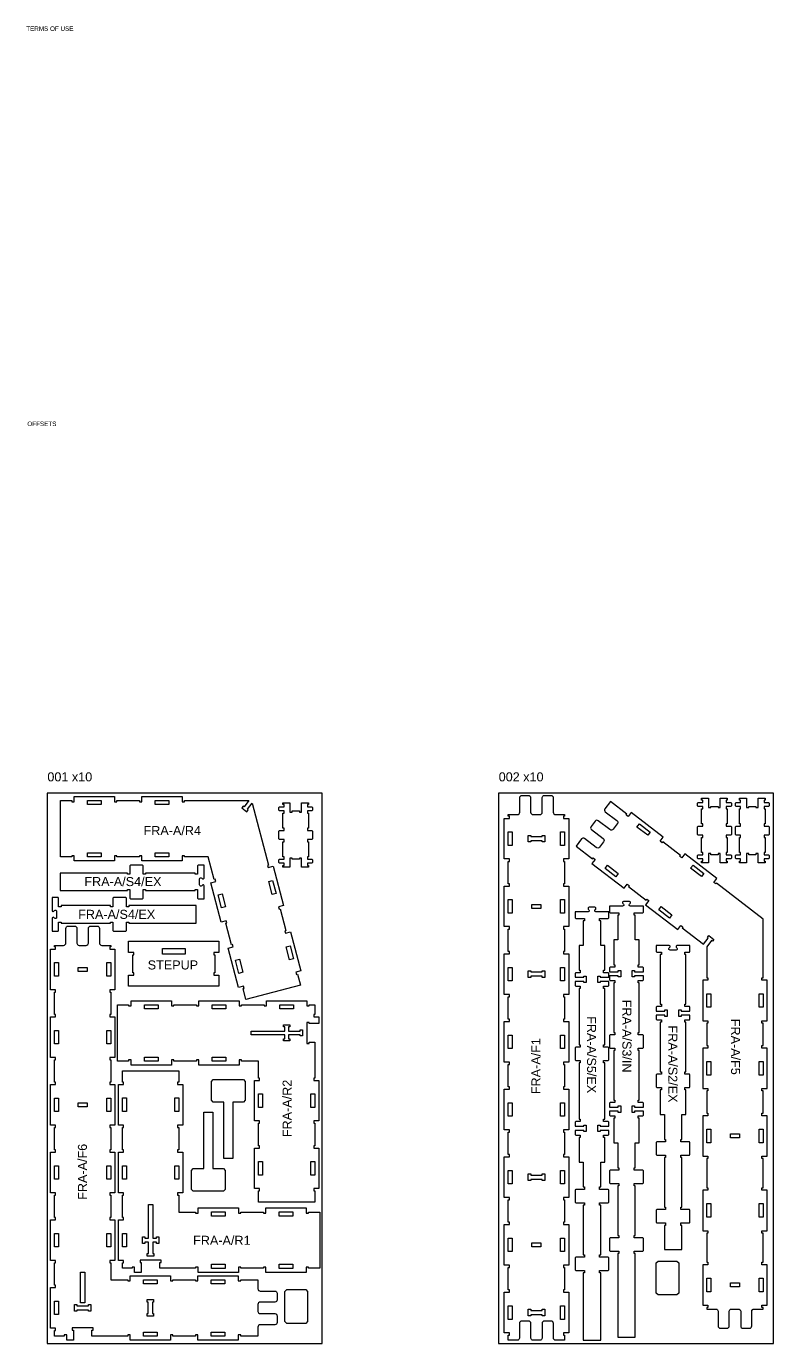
# Model space of a CAD drawing. Extents: x -4741 to 10570, y -11118 to 12613.
# Drawn here: x -4741 to -1430, y 6775 to 12613 of the extents above; entities that cross this region are included whole.
import ezdxf

# ---------------------------------------------------------------- set-up
doc = ezdxf.new("R2010")
doc.units = 0
doc.header["$MEASUREMENT"] = 0
for name, color, linetype in [('0_SHEET_BIRCHPLY_2440X1220', 1, 'CONTINUOUS'), ('1_ANYTOOL_1MMDEEP_INSIDE', 2, 'CONTINUOUS'), ('3_ANYTOOL_CUTTHROUGH_INSID', 4, 'CONTINUOUS'), ('6_ANYTOOL_CUTTHROUGH_OUTSI', 5, 'CONTINUOUS')]:
    doc.layers.add(name, color=color, linetype=linetype)

msp = doc.modelspace()

# ---------------------------------------------------------------- linework, layer by layer
at = {"layer": '0_SHEET_BIRCHPLY_2440X1220'}
for points in [[(-4649.6, 9214.6), (-4649.6, 6774.6), (-3429.6, 6774.6), (-3429.6, 9214.6), (-4649.6, 9214.6)], [(-2649.6, 9214.6), (-2649.6, 6774.6), (-1429.6, 6774.6), (-1429.6, 9214.6), (-2649.6, 9214.6)]]:
    msp.add_lwpolyline(points, dxfattribs=at)
at = {"layer": '3_ANYTOOL_CUTTHROUGH_INSID'}
for points in [[(-4409.8, 9163.6), (-4469.8, 9163.6), (-4469.8, 9181.6), (-4409.8, 9181.6), (-4409.8, 9163.6)], [(-4109.8, 9163.6), (-4169.8, 9163.6), (-4169.8, 9181.6), (-4109.8, 9181.6), (-4109.8, 9163.6)], [(-1976.8, 9041.7), (-1987.7, 9027.4), (-2035.3, 9064), (-2024.3, 9078.3), (-1976.8, 9041.7)], [(-2587.7, 8982.3), (-2605.7, 8982.3), (-2605.7, 9042.3), (-2587.7, 9042.3), (-2587.7, 8982.3)], [(-2444.2, 8997.8), (-2455.2, 8997.8), (-2455.2, 9002.8), (-2506.2, 9002.8), (-2506.2, 8997.8), (-2517.2, 8997.8), (-2517.2, 9026.8), (-2506.2, 9026.8), (-2506.2, 9021.8), (-2455.2, 9021.8), (-2455.2, 9026.8), (-2444.2, 9026.8), (-2444.2, 8997.8)], [(-2355.7, 8982.3), (-2373.7, 8982.3), (-2373.7, 9042.3), (-2355.7, 9042.3), (-2355.7, 8982.3)], [(-4409.8, 8931.6), (-4469.8, 8931.6), (-4469.8, 8949.6), (-4409.8, 8949.6), (-4409.8, 8931.6)], [(-4109.8, 8931.6), (-4169.8, 8931.6), (-4169.8, 8949.6), (-4109.8, 8949.6), (-4109.8, 8931.6)], [(-2118.2, 8857.8), (-2129.2, 8843.5), (-2176.7, 8880.1), (-2165.8, 8894.4), (-2118.2, 8857.8)], [(-1739, 8858.8), (-1749.9, 8844.5), (-1797.5, 8881.1), (-1786.5, 8895.4), (-1739, 8858.8)], [(-3634.3, 8769.7), (-3651.7, 8765.1), (-3667.1, 8823.1), (-3649.7, 8827.7), (-3634.3, 8769.7)], [(-3858.6, 8710.2), (-3876, 8705.6), (-3891.4, 8763.5), (-3874, 8768.2), (-3858.6, 8710.2)], [(-2587.7, 8742.3), (-2587.7, 8682.3), (-2605.7, 8682.3), (-2605.7, 8742.3), (-2587.7, 8742.3)], [(-2460.7, 8721.3), (-2460.7, 8703.3), (-2500.7, 8703.3), (-2500.7, 8721.3), (-2460.7, 8721.3)], [(-2355.7, 8742.3), (-2355.7, 8682.3), (-2373.7, 8682.3), (-2373.7, 8742.3), (-2355.7, 8742.3)], [(-1880.4, 8674.9), (-1891.4, 8660.6), (-1939, 8697.2), (-1928, 8711.5), (-1880.4, 8674.9)], [(-4038, 8525.2), (-4038, 8500.2), (-4138, 8500.2), (-4138, 8525.2), (-4038, 8525.2)], [(-3572.8, 8537.7), (-3557.4, 8479.7), (-3574.8, 8475.1), (-3590.2, 8533.1), (-3572.8, 8537.7)], [(-3797, 8478.2), (-3781.6, 8420.2), (-3799, 8415.6), (-3814.4, 8473.6), (-3797, 8478.2)], [(-4598.6, 8463.1), (-4598.6, 8403.1), (-4616.6, 8403.1), (-4616.6, 8463.1), (-4598.6, 8463.1)], [(-4471.6, 8442.1), (-4471.6, 8424.1), (-4511.6, 8424.1), (-4511.6, 8442.1), (-4471.6, 8442.1)], [(-4366.6, 8463.1), (-4366.6, 8403.1), (-4384.6, 8403.1), (-4384.6, 8463.1), (-4366.6, 8463.1)], [(-2587.7, 8442.3), (-2587.7, 8382.3), (-2605.7, 8382.3), (-2605.7, 8442.3), (-2587.7, 8442.3)], [(-2444.2, 8426.8), (-2444.2, 8397.8), (-2455.2, 8397.8), (-2455.2, 8402.8), (-2506.2, 8402.8), (-2506.2, 8397.8), (-2517.2, 8397.8), (-2517.2, 8426.8), (-2506.2, 8426.8), (-2506.2, 8421.8), (-2455.2, 8421.8), (-2455.2, 8426.8), (-2444.2, 8426.8)], [(-2355.7, 8442.3), (-2355.7, 8382.3), (-2373.7, 8382.3), (-2373.7, 8442.3), (-2355.7, 8442.3)], [(-1708.2, 8325.1), (-1708.2, 8265.1), (-1726.2, 8265.1), (-1726.2, 8325.1), (-1708.2, 8325.1)], [(-1494.2, 8325.1), (-1476.2, 8325.1), (-1476.2, 8265.1), (-1494.2, 8265.1), (-1494.2, 8325.1)], [(-4157.6, 8276.6), (-4157.6, 8258.6), (-4217.6, 8258.6), (-4217.6, 8276.6), (-4157.6, 8276.6)], [(-3857.6, 8276.6), (-3857.6, 8258.6), (-3917.6, 8258.6), (-3917.6, 8276.6), (-3857.6, 8276.6)], [(-3557.6, 8276.6), (-3557.6, 8258.6), (-3617.6, 8258.6), (-3617.6, 8276.6), (-3557.6, 8276.6)], [(-3574.1, 8187.1), (-3574.1, 8178.1), (-3579.1, 8178.1), (-3579.1, 8160.1), (-3527.1, 8160.1), (-3527.1, 8165.1), (-3518.1, 8165.1), (-3518.1, 8138.1), (-3527.1, 8138.1), (-3527.1, 8143.1), (-3579.1, 8143.1), (-3579.1, 8125.1), (-3574.1, 8125.1), (-3574.1, 8116.1), (-3601.1, 8116.1), (-3601.1, 8125.1), (-3596.1, 8125.1), (-3596.1, 8143.1), (-3745.1, 8143.1), (-3745.1, 8160.1), (-3596.1, 8160.1), (-3596.1, 8178.1), (-3601.1, 8178.1), (-3601.1, 8187.1), (-3574.1, 8187.1)], [(-4598.6, 8163.1), (-4598.6, 8103.1), (-4616.6, 8103.1), (-4616.6, 8163.1), (-4598.6, 8163.1)], [(-4366.6, 8163.1), (-4366.6, 8103.1), (-4384.6, 8103.1), (-4384.6, 8163.1), (-4366.6, 8163.1)], [(-2587.7, 8142.3), (-2587.7, 8082.3), (-2605.7, 8082.3), (-2605.7, 8142.3), (-2587.7, 8142.3)], [(-2355.7, 8142.3), (-2355.7, 8082.3), (-2373.7, 8082.3), (-2373.7, 8142.3), (-2355.7, 8142.3)], [(-4157.6, 8044.6), (-4157.6, 8026.6), (-4217.6, 8026.6), (-4217.6, 8044.6), (-4157.6, 8044.6)], [(-3857.6, 8044.6), (-3857.6, 8026.6), (-3917.6, 8026.6), (-3917.6, 8044.6), (-3857.6, 8044.6)], [(-1708.2, 8025.1), (-1708.2, 7965.1), (-1726.2, 7965.1), (-1726.2, 8025.1), (-1708.2, 8025.1)], [(-1494.2, 8025.1), (-1476.2, 8025.1), (-1476.2, 7965.1), (-1494.2, 7965.1), (-1494.2, 8025.1)], [(-3694.6, 7881.6), (-3694.6, 7821.6), (-3712.6, 7821.6), (-3712.6, 7881.6), (-3694.6, 7881.6)], [(-3462.6, 7881.6), (-3462.6, 7821.6), (-3480.6, 7821.6), (-3480.6, 7881.6), (-3462.6, 7881.6)], [(-4598.6, 7863.1), (-4598.6, 7803.1), (-4616.6, 7803.1), (-4616.6, 7863.1), (-4598.6, 7863.1)], [(-4471.6, 7842.1), (-4471.6, 7824.1), (-4511.6, 7824.1), (-4511.6, 7842.1), (-4471.6, 7842.1)], [(-4366.6, 7863.1), (-4366.6, 7803.1), (-4384.6, 7803.1), (-4384.6, 7863.1), (-4366.6, 7863.1)], [(-4297.6, 7863.3), (-4297.6, 7803.3), (-4315.6, 7803.3), (-4315.6, 7863.3), (-4297.6, 7863.3)], [(-4065.6, 7863.3), (-4065.6, 7803.3), (-4083.6, 7803.3), (-4083.6, 7863.3), (-4065.6, 7863.3)], [(-2587.7, 7842.3), (-2587.7, 7782.3), (-2605.7, 7782.3), (-2605.7, 7842.3), (-2587.7, 7842.3)], [(-2355.7, 7842.3), (-2355.7, 7782.3), (-2373.7, 7782.3), (-2373.7, 7842.3), (-2355.7, 7842.3)], [(-1708.2, 7725.1), (-1708.2, 7665.1), (-1726.2, 7665.1), (-1726.2, 7725.1), (-1708.2, 7725.1)], [(-1494.2, 7725.1), (-1476.2, 7725.1), (-1476.2, 7665.1), (-1494.2, 7665.1), (-1494.2, 7725.1)], [(-1581.2, 7704.1), (-1581.2, 7686.1), (-1621.2, 7686.1), (-1621.2, 7704.1), (-1581.2, 7704.1)], [(-4598.6, 7563.1), (-4598.6, 7503.1), (-4616.6, 7503.1), (-4616.6, 7563.1), (-4598.6, 7563.1)], [(-4366.6, 7563.1), (-4366.6, 7503.1), (-4384.6, 7503.1), (-4384.6, 7563.1), (-4366.6, 7563.1)], [(-4297.6, 7563.3), (-4297.6, 7503.3), (-4315.6, 7503.3), (-4315.6, 7563.3), (-4297.6, 7563.3)], [(-4065.6, 7563.3), (-4065.6, 7503.3), (-4083.6, 7503.3), (-4083.6, 7563.3), (-4065.6, 7563.3)], [(-3694.6, 7581.6), (-3694.6, 7521.6), (-3712.6, 7521.6), (-3712.6, 7581.6), (-3694.6, 7581.6)], [(-3462.6, 7581.6), (-3462.6, 7521.6), (-3480.6, 7521.6), (-3480.6, 7581.6), (-3462.6, 7581.6)], [(-2587.7, 7542.3), (-2587.7, 7482.3), (-2605.7, 7482.3), (-2605.7, 7542.3), (-2587.7, 7542.3)], [(-2355.7, 7542.3), (-2355.7, 7482.3), (-2373.7, 7482.3), (-2373.7, 7542.3), (-2355.7, 7542.3)], [(-2444.2, 7526.8), (-2444.2, 7497.8), (-2455.2, 7497.8), (-2455.2, 7502.8), (-2506.2, 7502.8), (-2506.2, 7497.8), (-2517.2, 7497.8), (-2517.2, 7526.8), (-2506.2, 7526.8), (-2506.2, 7521.8), (-2455.2, 7521.8), (-2455.2, 7526.8), (-2444.2, 7526.8)], [(-4181.1, 7391.8), (-4181.1, 7242.8), (-4165.1, 7242.8), (-4165.1, 7247.8), (-4154.1, 7247.8), (-4154.1, 7218.8), (-4165.1, 7218.8), (-4165.1, 7223.8), (-4181.1, 7223.8), (-4181.1, 7173.8), (-4176.1, 7173.8), (-4176.1, 7162.8), (-4205.1, 7162.8), (-4205.1, 7173.8), (-4200.1, 7173.8), (-4200.1, 7223.8), (-4216.1, 7223.8), (-4216.1, 7218.8), (-4227.1, 7218.8), (-4227.1, 7247.8), (-4216.1, 7247.8), (-4216.1, 7242.8), (-4200.1, 7242.8), (-4200.1, 7391.8), (-4181.1, 7391.8)], [(-3860.6, 7358.3), (-3860.6, 7340.3), (-3920.6, 7340.3), (-3920.6, 7358.3), (-3860.6, 7358.3)], [(-3560.6, 7358.3), (-3560.6, 7340.3), (-3620.6, 7340.3), (-3620.6, 7358.3), (-3560.6, 7358.3)], [(-1708.2, 7395), (-1708.2, 7335), (-1726.2, 7335), (-1726.2, 7395), (-1708.2, 7395)], [(-1494.2, 7395), (-1476.2, 7395), (-1476.2, 7335), (-1494.2, 7335), (-1494.2, 7395)], [(-4598.6, 7263.1), (-4598.6, 7203.1), (-4616.6, 7203.1), (-4616.6, 7263.1), (-4598.6, 7263.1)], [(-4366.6, 7263.1), (-4366.6, 7203.1), (-4384.6, 7203.1), (-4384.6, 7263.1), (-4366.6, 7263.1)], [(-4297.6, 7263.3), (-4297.6, 7203.3), (-4315.6, 7203.3), (-4315.6, 7263.3), (-4297.6, 7263.3)], [(-2587.7, 7242.3), (-2587.7, 7182.3), (-2605.7, 7182.3), (-2605.7, 7242.3), (-2587.7, 7242.3)], [(-2355.7, 7242.3), (-2355.7, 7182.3), (-2373.7, 7182.3), (-2373.7, 7242.3), (-2355.7, 7242.3)], [(-2460.7, 7221.3), (-2460.7, 7203.3), (-2500.7, 7203.3), (-2500.7, 7221.3), (-2460.7, 7221.3)], [(-3860.6, 7126.3), (-3860.6, 7108.3), (-3920.6, 7108.3), (-3920.6, 7126.3), (-3860.6, 7126.3)], [(-3560.6, 7126.3), (-3560.6, 7108.3), (-3620.6, 7108.3), (-3620.6, 7126.3), (-3560.6, 7126.3)], [(-4482.1, 7091.6), (-4482.1, 6955.6), (-4501.1, 6955.6), (-4501.1, 7091.6), (-4482.1, 7091.6)], [(-1708.2, 7064.9), (-1708.2, 7004.9), (-1726.2, 7004.9), (-1726.2, 7064.9), (-1708.2, 7064.9)], [(-1494.2, 7064.9), (-1476.2, 7064.9), (-1476.2, 7004.9), (-1494.2, 7004.9), (-1494.2, 7064.9)], [(-4161.6, 7058.1), (-4161.6, 7040.1), (-4221.6, 7040.1), (-4221.6, 7058.1), (-4161.6, 7058.1)], [(-3861.6, 7058.1), (-3861.6, 7040.1), (-3921.6, 7040.1), (-3921.6, 7058.1), (-3861.6, 7058.1)], [(-1581.2, 7043.9), (-1581.2, 7025.9), (-1621.2, 7025.9), (-1621.2, 7043.9), (-1581.2, 7043.9)], [(-4598.6, 6963.1), (-4598.6, 6903.1), (-4616.6, 6903.1), (-4616.6, 6963.1), (-4598.6, 6963.1)], [(-4455.1, 6947.6), (-4455.1, 6918.6), (-4466.1, 6918.6), (-4466.1, 6923.6), (-4517.1, 6923.6), (-4517.1, 6918.6), (-4528.1, 6918.6), (-4528.1, 6947.6), (-4517.1, 6947.6), (-4517.1, 6942.6), (-4466.1, 6942.6), (-4466.1, 6947.6), (-4455.1, 6947.6)], [(-4177.1, 6969.6), (-4177.1, 6958.6), (-4182.1, 6958.6), (-4182.1, 6907.6), (-4177.1, 6907.6), (-4177.1, 6896.6), (-4206.1, 6896.6), (-4206.1, 6907.6), (-4201.1, 6907.6), (-4201.1, 6958.6), (-4206.1, 6958.6), (-4206.1, 6969.6), (-4177.1, 6969.6)], [(-2587.7, 6942.3), (-2587.7, 6882.3), (-2605.7, 6882.3), (-2605.7, 6942.3), (-2587.7, 6942.3)], [(-2444.2, 6926.8), (-2444.2, 6897.8), (-2455.2, 6897.8), (-2455.2, 6902.8), (-2506.2, 6902.8), (-2506.2, 6897.8), (-2517.2, 6897.8), (-2517.2, 6926.8), (-2506.2, 6926.8), (-2506.2, 6921.8), (-2455.2, 6921.8), (-2455.2, 6926.8), (-2444.2, 6926.8)], [(-2355.7, 6942.3), (-2355.7, 6882.3), (-2373.7, 6882.3), (-2373.7, 6942.3), (-2355.7, 6942.3)], [(-4161.6, 6826.1), (-4161.6, 6808.1), (-4221.6, 6808.1), (-4221.6, 6826.1), (-4161.6, 6826.1)], [(-3861.6, 6826.1), (-3861.6, 6808.1), (-3921.6, 6808.1), (-3921.6, 6826.1), (-3861.6, 6826.1)]]:
    msp.add_lwpolyline(points, dxfattribs=at)
at = {"layer": '6_ANYTOOL_CUTTHROUGH_OUTSI'}
for points in [[(-3601.9, 8716.5), (-3624.1, 8710.6), (-3621.4, 8700.4), (-3616.6, 8701.7), (-3591, 8605.5), (-3595.9, 8604.3), (-3593.2, 8594.1), (-3571, 8600), (-3524.9, 8426.5), (-3547.1, 8420.6), (-3544.5, 8410.5), (-3539.6, 8411.8), (-3526.9, 8363.9), (-3768.1, 8299.9), (-3780.8, 8347.8), (-3775.9, 8349), (-3778.6, 8359.2), (-3800.9, 8353.3), (-3846.9, 8526.8), (-3824.7, 8532.7), (-3827.4, 8542.8), (-3832.2, 8541.5), (-3857.7, 8637.7), (-3852.9, 8639), (-3855.6, 8649.1), (-3877.8, 8643.2), (-3923.9, 8816.7), (-3901.6, 8822.6), (-3904.3, 8832.8), (-3909.2, 8831.5), (-3935.8, 8931.8), (-4039.6, 8931.8), (-4039.6, 8936.8), (-4050.1, 8936.8), (-4050.1, 8913.8), (-4229.6, 8913.8), (-4229.6, 8936.8), (-4240.1, 8936.8), (-4240.1, 8931.8), (-4339.6, 8931.8), (-4339.6, 8936.8), (-4350.1, 8936.8), (-4350.1, 8913.8), (-4529.6, 8913.8), (-4529.6, 8936.8), (-4540.1, 8936.8), (-4540.1, 8931.8), (-4589.6, 8931.8), (-4589.6, 9181.3), (-4540.1, 9181.3), (-4540.1, 9176.3), (-4529.6, 9176.3), (-4529.6, 9199.3), (-4350.1, 9199.3), (-4350.1, 9176.3), (-4339.6, 9176.3), (-4339.6, 9181.3), (-4240.1, 9181.3), (-4240.1, 9176.3), (-4229.6, 9176.3), (-4229.6, 9199.3), (-4050.1, 9199.3), (-4050.1, 9176.3), (-4039.6, 9176.3), (-4039.6, 9181.3), (-3755.5, 9181.3), (-3776.4, 9154.2), (-3780.4, 9157.2), (-3786.8, 9148.9), (-3764.2, 9131.5), (-3757.8, 9139.9), (-3761.7, 9142.9), (-3740.9, 9170), (-3668, 8895.5), (-3672.8, 8894.2), (-3670.1, 8884.1), (-3647.9, 8890), (-3601.9, 8716.5)], [(-3490.4, 8885.7), (-3521.4, 8885.7), (-3521.4, 8926.7), (-3531.4, 8926.7), (-3531.4, 8921.7), (-3563.4, 8921.7), (-3563.4, 8926.7), (-3573.4, 8926.7), (-3573.4, 8885.7), (-3604.4, 8885.7), (-3604.4, 8893.7), (-3599.4, 8893.7), (-3599.4, 8903.7), (-3619.4, 8903.7), (-3622.4, 8906.7), (-3622.4, 8918.7), (-3619.4, 8921.7), (-3599.4, 8921.7), (-3599.4, 8931.7), (-3604.4, 8931.7), (-3604.4, 8998.7), (-3599.4, 8998.7), (-3599.4, 9008.7), (-3619.4, 9008.7), (-3622.4, 9011.7), (-3622.4, 9045.7), (-3619.4, 9048.7), (-3599.4, 9048.7), (-3599.4, 9058.7), (-3604.4, 9058.7), (-3604.4, 9125.7), (-3599.4, 9125.7), (-3599.4, 9135.7), (-3619.4, 9135.7), (-3622.4, 9138.7), (-3622.4, 9150.7), (-3619.4, 9153.7), (-3599.4, 9153.7), (-3599.4, 9163.7), (-3604.4, 9163.7), (-3604.4, 9171.7), (-3573.4, 9171.7), (-3573.4, 9130.7), (-3563.4, 9130.7), (-3563.4, 9135.7), (-3531.4, 9135.7), (-3531.4, 9130.7), (-3521.4, 9130.7), (-3521.4, 9171.7), (-3490.4, 9171.7), (-3490.4, 9163.7), (-3495.4, 9163.7), (-3495.4, 9153.7), (-3475.4, 9153.7), (-3472.4, 9150.7), (-3472.4, 9138.7), (-3475.4, 9135.7), (-3495.4, 9135.7), (-3495.4, 9125.7), (-3490.4, 9125.7), (-3490.4, 9058.7), (-3495.4, 9058.7), (-3495.4, 9048.7), (-3475.4, 9048.7), (-3472.4, 9045.7), (-3472.4, 9011.7), (-3475.4, 9008.7), (-3495.4, 9008.7), (-3495.4, 8998.7), (-3490.4, 8998.7), (-3490.4, 8931.7), (-3495.4, 8931.7), (-3495.4, 8921.7), (-3475.4, 8921.7), (-3472.4, 8918.7), (-3472.4, 8906.7), (-3475.4, 8903.7), (-3495.4, 8903.7), (-3495.4, 8893.7), (-3490.4, 8893.7), (-3490.4, 8885.7)], [(-1634.9, 8905.4), (-1665.9, 8905.4), (-1665.9, 8946.4), (-1675.9, 8946.4), (-1675.9, 8941.4), (-1707.9, 8941.4), (-1707.9, 8946.4), (-1717.9, 8946.4), (-1717.9, 8905.4), (-1748.9, 8905.4), (-1748.9, 8913.4), (-1743.9, 8913.4), (-1743.9, 8923.4), (-1763.9, 8923.4), (-1766.9, 8926.4), (-1766.9, 8938.4), (-1763.9, 8941.4), (-1743.9, 8941.4), (-1743.9, 8951.4), (-1748.9, 8951.4), (-1748.9, 9018.4), (-1743.9, 9018.4), (-1743.9, 9028.4), (-1763.9, 9028.4), (-1766.9, 9031.4), (-1766.9, 9065.4), (-1763.9, 9068.4), (-1743.9, 9068.4), (-1743.9, 9078.4), (-1748.9, 9078.4), (-1748.9, 9145.4), (-1743.9, 9145.4), (-1743.9, 9155.4), (-1763.9, 9155.4), (-1766.9, 9158.4), (-1766.9, 9170.4), (-1763.9, 9173.4), (-1743.9, 9173.4), (-1743.9, 9183.4), (-1748.9, 9183.4), (-1748.9, 9191.4), (-1717.9, 9191.4), (-1717.9, 9150.4), (-1707.9, 9150.4), (-1707.9, 9155.4), (-1675.9, 9155.4), (-1675.9, 9150.4), (-1665.9, 9150.4), (-1665.9, 9191.4), (-1634.9, 9191.4), (-1634.9, 9183.4), (-1639.9, 9183.4), (-1639.9, 9173.4), (-1619.9, 9173.4), (-1616.9, 9170.4), (-1616.9, 9158.4), (-1619.9, 9155.4), (-1639.9, 9155.4), (-1639.9, 9145.4), (-1634.9, 9145.4), (-1634.9, 9078.4), (-1639.9, 9078.4), (-1639.9, 9068.4), (-1619.9, 9068.4), (-1616.9, 9065.4), (-1616.9, 9031.4), (-1619.9, 9028.4), (-1639.9, 9028.4), (-1639.9, 9018.4), (-1634.9, 9018.4), (-1634.9, 8951.4), (-1639.9, 8951.4), (-1639.9, 8941.4), (-1619.9, 8941.4), (-1616.9, 8938.4), (-1616.9, 8926.4), (-1619.9, 8923.4), (-1639.9, 8923.4), (-1639.9, 8913.4), (-1634.9, 8913.4), (-1634.9, 8905.4)], [(-1580.9, 8905.4), (-1580.9, 8913.4), (-1575.9, 8913.4), (-1575.9, 8923.4), (-1595.9, 8923.4), (-1598.9, 8926.4), (-1598.9, 8938.4), (-1595.9, 8941.4), (-1575.9, 8941.4), (-1575.9, 8951.4), (-1580.9, 8951.4), (-1580.9, 9018.4), (-1575.9, 9018.4), (-1575.9, 9028.4), (-1595.9, 9028.4), (-1598.9, 9031.4), (-1598.9, 9065.4), (-1595.9, 9068.4), (-1575.9, 9068.4), (-1575.9, 9078.4), (-1580.9, 9078.4), (-1580.9, 9145.4), (-1575.9, 9145.4), (-1575.9, 9155.4), (-1595.9, 9155.4), (-1598.9, 9158.4), (-1598.9, 9170.4), (-1595.9, 9173.4), (-1575.9, 9173.4), (-1575.9, 9183.4), (-1580.9, 9183.4), (-1580.9, 9191.4), (-1549.9, 9191.4), (-1549.9, 9150.4), (-1539.9, 9150.4), (-1539.9, 9155.4), (-1507.9, 9155.4), (-1507.9, 9150.4), (-1497.9, 9150.4), (-1497.9, 9191.4), (-1466.9, 9191.4), (-1466.9, 9183.4), (-1471.9, 9183.4), (-1471.9, 9173.4), (-1451.9, 9173.4), (-1448.9, 9170.4), (-1448.9, 9158.4), (-1451.9, 9155.4), (-1471.9, 9155.4), (-1471.9, 9145.4), (-1466.9, 9145.4), (-1466.9, 9078.4), (-1471.9, 9078.4), (-1471.9, 9068.4), (-1451.9, 9068.4), (-1448.9, 9065.4), (-1448.9, 9031.4), (-1451.9, 9028.4), (-1471.9, 9028.4), (-1471.9, 9018.4), (-1466.9, 9018.4), (-1466.9, 8951.4), (-1471.9, 8951.4), (-1471.9, 8941.4), (-1451.9, 8941.4), (-1448.9, 8938.4), (-1448.9, 8926.4), (-1451.9, 8923.4), (-1471.9, 8923.4), (-1471.9, 8913.4), (-1466.9, 8913.4), (-1466.9, 8905.4), (-1497.9, 8905.4), (-1497.9, 8946.4), (-1507.9, 8946.4), (-1507.9, 8941.4), (-1539.9, 8941.4), (-1539.9, 8946.4), (-1549.9, 8946.4), (-1549.9, 8905.4), (-1580.9, 8905.4)], [(-3888, 8558.2), (-3888, 8508.2), (-3911, 8508.2), (-3911, 8498.2), (-3906, 8498.2), (-3906, 8418.2), (-3911, 8418.2), (-3911, 8408.2), (-3888, 8408.2), (-3888, 8358.2), (-4288, 8358.2), (-4288, 8408.2), (-4265, 8408.2), (-4265, 8418.2), (-4270, 8418.2), (-4270, 8498.2), (-4265, 8498.2), (-4265, 8508.2), (-4288, 8508.2), (-4288, 8558.2), (-3888, 8558.2)], [(-3497.9, 8294.3), (-3497.9, 8271.3), (-3487.4, 8271.3), (-3487.4, 8276.3), (-3462.9, 8276.3), (-3462.9, 8232.8), (-3467.9, 8232.8), (-3467.9, 8222.3), (-3444.9, 8222.3), (-3444.9, 8192.8), (-3488.4, 8192.8), (-3488.4, 8197.8), (-3498.9, 8197.8), (-3498.9, 8105.3), (-3488.4, 8105.3), (-3488.4, 8110.3), (-3462.9, 8110.3), (-3462.9, 7951.8), (-3467.9, 7951.8), (-3467.9, 7941.3), (-3444.9, 7941.3), (-3444.9, 7761.8), (-3467.9, 7761.8), (-3467.9, 7751.3), (-3462.9, 7751.3), (-3462.9, 7651.8), (-3467.9, 7651.8), (-3467.9, 7641.3), (-3444.9, 7641.3), (-3444.9, 7461.8), (-3467.9, 7461.8), (-3467.9, 7451.3), (-3462.9, 7451.3), (-3462.9, 7401.8), (-3712.4, 7401.8), (-3712.4, 7451.3), (-3707.4, 7451.3), (-3707.4, 7461.8), (-3730.4, 7461.8), (-3730.4, 7641.3), (-3707.4, 7641.3), (-3707.4, 7651.8), (-3712.4, 7651.8), (-3712.4, 7751.3), (-3707.4, 7751.3), (-3707.4, 7761.8), (-3730.4, 7761.8), (-3730.4, 7941.3), (-3707.4, 7941.3), (-3707.4, 7951.8), (-3712.4, 7951.8), (-3712.4, 8026.8), (-3787.4, 8026.8), (-3787.4, 8031.8), (-3797.9, 8031.8), (-3797.9, 8008.8), (-3977.4, 8008.8), (-3977.4, 8031.8), (-3987.9, 8031.8), (-3987.9, 8026.8), (-4087.4, 8026.8), (-4087.4, 8031.8), (-4097.9, 8031.8), (-4097.9, 8008.8), (-4277.4, 8008.8), (-4277.4, 8031.8), (-4287.9, 8031.8), (-4287.9, 8026.8), (-4337.4, 8026.8), (-4337.4, 8276.3), (-4287.9, 8276.3), (-4287.9, 8271.3), (-4277.4, 8271.3), (-4277.4, 8294.3), (-4097.9, 8294.3), (-4097.9, 8271.3), (-4087.4, 8271.3), (-4087.4, 8276.3), (-3987.9, 8276.3), (-3987.9, 8271.3), (-3977.4, 8271.3), (-3977.4, 8294.3), (-3797.9, 8294.3), (-3797.9, 8271.3), (-3787.4, 8271.3), (-3787.4, 8276.3), (-3687.9, 8276.3), (-3687.9, 8271.3), (-3677.4, 8271.3), (-3677.4, 8294.3), (-3497.9, 8294.3)], [(-4065.9, 7983), (-4065.9, 7933.5), (-4070.9, 7933.5), (-4070.9, 7923), (-4047.9, 7923), (-4047.9, 7743.5), (-4070.9, 7743.5), (-4070.9, 7733), (-4065.9, 7733), (-4065.9, 7633.5), (-4070.9, 7633.5), (-4070.9, 7623), (-4047.9, 7623), (-4047.9, 7443.5), (-4070.9, 7443.5), (-4070.9, 7433), (-4065.9, 7433), (-4065.9, 7358), (-3990.9, 7358), (-3990.9, 7353), (-3980.4, 7353), (-3980.4, 7376), (-3800.9, 7376), (-3800.9, 7353), (-3790.4, 7353), (-3790.4, 7358), (-3690.9, 7358), (-3690.9, 7353), (-3680.4, 7353), (-3680.4, 7376), (-3500.9, 7376), (-3500.9, 7353), (-3490.4, 7353), (-3490.4, 7358), (-3440.9, 7358), (-3440.9, 7108.5), (-3490.4, 7108.5), (-3490.4, 7113.5), (-3500.9, 7113.5), (-3500.9, 7090.5), (-3680.4, 7090.5), (-3680.4, 7113.5), (-3690.9, 7113.5), (-3690.9, 7108.5), (-3790.4, 7108.5), (-3790.4, 7113.5), (-3800.9, 7113.5), (-3800.9, 7090.5), (-3980.4, 7090.5), (-3980.4, 7113.5), (-3990.9, 7113.5), (-3990.9, 7108.5), (-4149.4, 7108.5), (-4149.4, 7134), (-4144.4, 7134), (-4144.4, 7144.5), (-4236.9, 7144.5), (-4236.9, 7134), (-4231.9, 7134), (-4231.9, 7090.5), (-4261.4, 7090.5), (-4261.4, 7113.5), (-4271.9, 7113.5), (-4271.9, 7108.5), (-4315.4, 7108.5), (-4315.4, 7133), (-4310.4, 7133), (-4310.4, 7143.5), (-4333.4, 7143.5), (-4333.4, 7323), (-4310.4, 7323), (-4310.4, 7333.5), (-4315.4, 7333.5), (-4315.4, 7433), (-4310.4, 7433), (-4310.4, 7443.5), (-4333.4, 7443.5), (-4333.4, 7623), (-4310.4, 7623), (-4310.4, 7633.5), (-4315.4, 7633.5), (-4315.4, 7733), (-4310.4, 7733), (-4310.4, 7743.5), (-4333.4, 7743.5), (-4333.4, 7923), (-4310.4, 7923), (-4310.4, 7933.5), (-4315.4, 7933.5), (-4315.4, 7983), (-4065.9, 7983)], [(-3779.6, 7945.3), (-3771.4, 7937.1), (-3771.4, 7853.6), (-3779.6, 7845.3), (-3826.4, 7845.3), (-3826.4, 7595.3), (-3866.4, 7595.3), (-3866.4, 7845.3), (-3913.2, 7845.3), (-3921.4, 7853.6), (-3921.4, 7937.1), (-3913.2, 7945.3), (-3779.6, 7945.3)], [(-3914.9, 7800.1), (-3914.9, 7550.1), (-3868.1, 7550.1), (-3859.9, 7541.9), (-3859.9, 7458.4), (-3868.1, 7450.1), (-4001.7, 7450.1), (-4009.9, 7458.4), (-4009.9, 7541.9), (-4001.7, 7550.1), (-3954.9, 7550.1), (-3954.9, 7800.1), (-3914.9, 7800.1)], [(-1858.1, 7140.8), (-1849.9, 7132.6), (-1849.9, 6999), (-1858.1, 6990.8), (-1941.6, 6990.8), (-1949.9, 6999), (-1949.9, 7132.6), (-1941.6, 7140.8), (-1858.1, 7140.8)], [(-3503.2, 7014.5), (-3495, 7006.3), (-3495, 6872.7), (-3503.2, 6864.5), (-3586.8, 6864.5), (-3595, 6872.7), (-3595, 7006.3), (-3586.8, 7014.5), (-3503.2, 7014.5)]]:
    msp.add_lwpolyline(points, dxfattribs=at)
for points in [[(-2355.9, 6789.8), (-2395.9, 6789.8, -0.414214), (-2405.4, 6799.3), (-2405.4, 6864.3, 0.414214), (-2415.9, 6874.8), (-2445.4, 6874.8, 0.414214), (-2455.9, 6864.3), (-2455.9, 6799.3, -0.414214), (-2465.4, 6789.8), (-2495.9, 6789.8, -0.414214), (-2505.4, 6799.3), (-2505.4, 6864.3, 0.414214), (-2515.9, 6874.8), (-2545.4, 6874.8, 0.414214), (-2555.9, 6864.3), (-2555.9, 6799.3, -0.414214), (-2565.4, 6789.8), (-2605.4, 6789.8), (-2605.4, 6812.1), (-2600.4, 6812.1), (-2600.4, 6822.6), (-2623.4, 6822.6), (-2623.4, 7002.1), (-2600.4, 7002.1), (-2600.4, 7012.6), (-2605.4, 7012.6), (-2605.4, 7112.1), (-2600.4, 7112.1), (-2600.4, 7122.6), (-2623.4, 7122.6), (-2623.4, 7302.1), (-2600.4, 7302.1), (-2600.4, 7312.6), (-2605.4, 7312.6), (-2605.4, 7412.1), (-2600.4, 7412.1), (-2600.4, 7422.6), (-2623.4, 7422.6), (-2623.4, 7602.1), (-2600.4, 7602.1), (-2600.4, 7612.6), (-2605.4, 7612.6), (-2605.4, 7712.1), (-2600.4, 7712.1), (-2600.4, 7722.6), (-2623.4, 7722.6), (-2623.4, 7902.1), (-2600.4, 7902.1), (-2600.4, 7912.6), (-2605.4, 7912.6), (-2605.4, 8012.1), (-2600.4, 8012.1), (-2600.4, 8022.6), (-2623.4, 8022.6), (-2623.4, 8202.1), (-2600.4, 8202.1), (-2600.4, 8212.6), (-2605.4, 8212.6), (-2605.4, 8312.1), (-2600.4, 8312.1), (-2600.4, 8322.6), (-2623.4, 8322.6), (-2623.4, 8502.1), (-2600.4, 8502.1), (-2600.4, 8512.6), (-2605.4, 8512.6), (-2605.4, 8612.1), (-2600.4, 8612.1), (-2600.4, 8622.6), (-2623.4, 8622.6), (-2623.4, 8802.1), (-2600.4, 8802.1), (-2600.4, 8812.6), (-2605.4, 8812.6), (-2605.4, 8912.1), (-2600.4, 8912.1), (-2600.4, 8922.6), (-2623.4, 8922.6), (-2623.4, 9102.1), (-2600.4, 9102.1), (-2600.4, 9112.6), (-2605.4, 9112.6), (-2605.4, 9119.1), (-2565.4, 9119.1), (-2561.6, 9119.8), (-2558, 9122.1), (-2555.7, 9125.7), (-2554.9, 9129.5), (-2554.9, 9194.5), (-2554.3, 9198.1), (-2552.1, 9201.3), (-2548.9, 9203.4), (-2545.4, 9204.1), (-2516, 9204.1), (-2512.4, 9203.4), (-2509.2, 9201.3), (-2507.1, 9198.1), (-2506.4, 9194.5), (-2506.4, 9129.5), (-2505.7, 9125.7), (-2503.4, 9122.1), (-2499.8, 9119.8), (-2496, 9119.1), (-2465.4, 9119.1), (-2461.6, 9119.8), (-2458, 9122.1), (-2455.7, 9125.7), (-2454.9, 9129.5), (-2454.9, 9194.5), (-2454.3, 9198.1), (-2452.1, 9201.3), (-2448.9, 9203.4), (-2445.4, 9204.1), (-2416, 9204.1), (-2412.4, 9203.4), (-2409.2, 9201.3), (-2407.1, 9198.1), (-2406.4, 9194.5), (-2406.4, 9129.5), (-2405.7, 9125.7), (-2403.4, 9122.1), (-2399.8, 9119.8), (-2396, 9119.1), (-2355.9, 9119.1), (-2355.9, 9112.6), (-2360.9, 9112.6), (-2360.9, 9102.1), (-2337.9, 9102.1), (-2337.9, 8922.6), (-2360.9, 8922.6), (-2360.9, 8912.1), (-2355.9, 8912.1), (-2355.9, 8812.6), (-2360.9, 8812.6), (-2360.9, 8802.1), (-2337.9, 8802.1), (-2337.9, 8622.6), (-2360.9, 8622.6), (-2360.9, 8612.1), (-2355.9, 8612.1), (-2355.9, 8512.6), (-2360.9, 8512.6), (-2360.9, 8502.1), (-2337.9, 8502.1), (-2337.9, 8322.6), (-2360.9, 8322.6), (-2360.9, 8312.1), (-2355.9, 8312.1), (-2355.9, 8212.6), (-2360.9, 8212.6), (-2360.9, 8202.1), (-2337.9, 8202.1), (-2337.9, 8022.6), (-2360.9, 8022.6), (-2360.9, 8012.1), (-2355.9, 8012.1), (-2355.9, 7912.6), (-2360.9, 7912.6), (-2360.9, 7902.1), (-2337.9, 7902.1), (-2337.9, 7722.6), (-2360.9, 7722.6), (-2360.9, 7712.1), (-2355.9, 7712.1), (-2355.9, 7612.6), (-2360.9, 7612.6), (-2360.9, 7602.1), (-2337.9, 7602.1), (-2337.9, 7422.6), (-2360.9, 7422.6), (-2360.9, 7412.1), (-2355.9, 7412.1), (-2355.9, 7312.6), (-2360.9, 7312.6), (-2360.9, 7302.1), (-2337.9, 7302.1), (-2337.9, 7122.6), (-2360.9, 7122.6), (-2360.9, 7112.1), (-2355.9, 7112.1), (-2355.9, 7012.6), (-2360.9, 7012.6), (-2360.9, 7002.1), (-2337.9, 7002.1), (-2337.9, 6822.6), (-2360.9, 6822.6), (-2360.9, 6812.1), (-2355.9, 6812.1), (-2355.9, 6789.8)], [(-2153.3, 9177.2), (-2177.7, 9145.4, 0.414214), (-2175.9, 9132.1), (-2124.4, 9092.5, -0.414214), (-2122.5, 9077.8), (-2140.5, 9054.4, -0.414214), (-2155.2, 9052.5), (-2206.7, 9092.1, 0.414214), (-2220, 9090.4), (-2238.6, 9066.2, 0.414214), (-2236.9, 9052.9), (-2185.4, 9013.2, -0.414214), (-2183.4, 8998.5), (-2201.4, 8975.1, -0.414214), (-2216.2, 8973.2), (-2267.7, 9012.8, 0.414214), (-2281, 9011.1), (-2305.4, 8979.4), (-2232.3, 8923.1), (-2229.2, 8927.1), (-2220.9, 8920.7), (-2234.9, 8902.5), (-2092.6, 8793), (-2078.6, 8811.3), (-2070.3, 8804.9), (-2073.3, 8800.9), (-1994.5, 8740.2), (-1991.4, 8744.2), (-1983.1, 8737.8), (-1997.1, 8719.6), (-1854.9, 8610.1), (-1840.8, 8628.4), (-1832.5, 8621.9), (-1835.6, 8618), (-1740.5, 8544.9), (-1719.5, 8572.2), (-1723.4, 8575.2), (-1717, 8583.6), (-1694.4, 8566.2), (-1700.8, 8557.9), (-1704.8, 8560.9), (-1725.9, 8533.4), (-1725.9, 8395.3), (-1720.9, 8395.3), (-1720.9, 8384.8), (-1743.9, 8384.8), (-1743.9, 8205.3), (-1720.9, 8205.3), (-1720.9, 8194.8), (-1725.9, 8194.8), (-1725.9, 8095.3), (-1720.9, 8095.3), (-1720.9, 8084.8), (-1743.9, 8084.8), (-1743.9, 7905.3), (-1720.9, 7905.3), (-1720.9, 7894.8), (-1725.9, 7894.8), (-1725.9, 7795.3), (-1720.9, 7795.3), (-1720.9, 7784.8), (-1743.9, 7784.8), (-1743.9, 7605.3), (-1720.9, 7605.3), (-1720.9, 7594.8), (-1725.9, 7594.8), (-1725.9, 7465.2), (-1720.9, 7465.2), (-1720.9, 7454.7), (-1743.9, 7454.7), (-1743.9, 7275.2), (-1720.9, 7275.2), (-1720.9, 7264.7), (-1725.9, 7264.7), (-1725.9, 7135.1), (-1720.9, 7135.1), (-1720.9, 7124.6), (-1743.9, 7124.6), (-1743.9, 6945.1), (-1720.9, 6945.1), (-1720.9, 6934.6), (-1725.9, 6934.6), (-1725.9, 6928.1), (-1685.9, 6928.1, -0.414214), (-1675.7, 6917.9), (-1675.7, 6852.9, 0.414214), (-1665.9, 6843.1), (-1636.4, 6843.1, 0.414214), (-1626.7, 6852.9), (-1626.7, 6917.9, -0.414214), (-1616.4, 6928.1), (-1585.9, 6928.1, -0.414214), (-1575.7, 6917.9), (-1575.7, 6852.9, 0.414214), (-1565.9, 6843.1), (-1536.4, 6843.1, 0.414214), (-1526.7, 6852.9), (-1526.7, 6917.9), (-1526.7, 6918.1), (-1526.7, 6918.4), (-1526.7, 6918.6), (-1526.6, 6918.8), (-1526.6, 6919.1), (-1526.6, 6919.3), (-1526.5, 6919.5), (-1526.5, 6919.8), (-1526.5, 6920), (-1526.4, 6920.2), (-1526.3, 6920.5), (-1526.3, 6920.7), (-1526.2, 6921), (-1526.1, 6921.2), (-1526, 6921.4), (-1526, 6921.7), (-1525.9, 6921.9), (-1525.8, 6922.1), (-1525.6, 6922.4), (-1525.5, 6922.6), (-1525.4, 6922.8), (-1525.3, 6923.1), (-1525.1, 6923.3), (-1525, 6923.5), (-1524.9, 6923.7), (-1524.7, 6923.9), (-1524.5, 6924.2), (-1524.4, 6924.4), (-1524.2, 6924.6), (-1524, 6924.8), (-1523.9, 6925), (-1523.7, 6925.1), (-1523.5, 6925.3), (-1523.3, 6925.5), (-1523.1, 6925.7), (-1522.9, 6925.9), (-1522.7, 6926), (-1522.5, 6926.2), (-1522.3, 6926.3), (-1522, 6926.5), (-1521.8, 6926.6), (-1521.6, 6926.8), (-1521.4, 6926.9), (-1521.1, 6927), (-1520.9, 6927.1), (-1520.7, 6927.2), (-1520.4, 6927.3), (-1520.2, 6927.4), (-1520, 6927.5), (-1519.7, 6927.6), (-1519.5, 6927.7), (-1519.2, 6927.8), (-1519, 6927.8), (-1518.8, 6927.9), (-1518.5, 6927.9), (-1518.3, 6928), (-1518.1, 6928), (-1517.8, 6928.1), (-1517.6, 6928.1), (-1517.3, 6928.1), (-1517.1, 6928.1), (-1516.9, 6928.1), (-1516.7, 6928.1), (-1516.4, 6928.1), (-1476.4, 6928.1), (-1476.4, 6934.6), (-1481.4, 6934.6), (-1481.4, 6945.1), (-1458.4, 6945.1), (-1458.4, 7124.6), (-1481.4, 7124.6), (-1481.4, 7135.1), (-1476.4, 7135.1), (-1476.4, 7264.7), (-1481.4, 7264.7), (-1481.4, 7275.2), (-1458.4, 7275.2), (-1458.4, 7454.7), (-1481.4, 7454.7), (-1481.4, 7465.2), (-1476.4, 7465.2), (-1476.4, 7594.8), (-1481.4, 7594.8), (-1481.4, 7605.3), (-1458.4, 7605.3), (-1458.4, 7784.8), (-1481.4, 7784.8), (-1481.4, 7795.3), (-1476.4, 7795.3), (-1476.4, 7894.8), (-1481.4, 7894.8), (-1481.4, 7905.3), (-1458.4, 7905.3), (-1458.4, 8084.8), (-1481.4, 8084.8), (-1481.4, 8095.3), (-1476.4, 8095.3), (-1476.4, 8194.8), (-1481.4, 8194.8), (-1481.4, 8205.3), (-1458.4, 8205.3), (-1458.4, 8384.8), (-1481.4, 8384.8), (-1481.4, 8395.3), (-1476.4, 8395.3), (-1476.4, 8656.5), (-1683.4, 8815.7), (-1686.5, 8811.8), (-1694.8, 8818.2), (-1680.8, 8836.4), (-1823.1, 8945.9), (-1837.1, 8927.6), (-1845.4, 8934), (-1842.4, 8938), (-1921.2, 8998.7), (-1924.3, 8994.7), (-1932.6, 9001.1), (-1918.6, 9019.3), (-2060.8, 9128.8), (-2074.9, 9110.5), (-2083.2, 9116.9), (-2080.1, 9120.9), (-2153.3, 9177.2)], [(-3979.6, 8746.2), (-3953.5, 8746.2), (-3953.5, 8803.9, 0.668179), (-3960.7, 8806.9), (-3963.6, 8803.9, -0.668179), (-3973.5, 8808), (-3973.5, 8833.9, -0.668179), (-3963.6, 8837.9), (-3960.7, 8835, 0.668179), (-3953.5, 8838), (-3953.5, 8895.7), (-3979.6, 8895.7), (-3982.5, 8892.8), (-3982.5, 8854.7), (-3993, 8854.7), (-3993, 8859.7), (-4212.5, 8859.7), (-4212.5, 8854.7), (-4223, 8854.7), (-4223, 8892.8), (-4225.8, 8895.7), (-4279.6, 8895.7), (-4282.5, 8892.8), (-4282.5, 8854.7), (-4293, 8854.7), (-4293, 8859.7), (-4591.6, 8859.7), (-4591.6, 8782.2), (-4293, 8782.2), (-4293, 8787.2), (-4282.5, 8787.2), (-4282.5, 8749), (-4279.6, 8746.2), (-4225.8, 8746.2), (-4223, 8749), (-4223, 8787.2), (-4212.5, 8787.2), (-4212.5, 8782.2), (-3993, 8782.2), (-3993, 8787.2), (-3982.5, 8787.2), (-3982.5, 8749), (-3979.6, 8746.2)], [(-4600.8, 8751.7), (-4627, 8751.7), (-4627, 8694, 0.668179), (-4619.7, 8691), (-4616.8, 8693.9, -0.668179), (-4607, 8689.9), (-4607, 8664, -0.668179), (-4616.8, 8659.9), (-4619.7, 8662.9, 0.668179), (-4627, 8659.9), (-4627, 8602.2), (-4600.8, 8602.2), (-4598, 8605), (-4598, 8643.2), (-4587.5, 8643.2), (-4587.5, 8638.2), (-4368, 8638.2), (-4368, 8643.2), (-4357.5, 8643.2), (-4357.5, 8605), (-4354.6, 8602.2), (-4300.8, 8602.2), (-4298, 8605), (-4298, 8643.2), (-4287.5, 8643.2), (-4287.5, 8638.2), (-3988.8, 8638.2), (-3988.8, 8715.7), (-4287.5, 8715.7), (-4287.5, 8710.7), (-4298, 8710.7), (-4298, 8748.8), (-4300.8, 8751.7), (-4354.6, 8751.7), (-4357.5, 8748.8), (-4357.5, 8710.7), (-4368, 8710.7), (-4368, 8715.7), (-4587.5, 8715.7), (-4587.5, 8710.7), (-4598, 8710.7), (-4598, 8748.8), (-4600.8, 8751.7)], [(-2195.9, 6789.8), (-2195.9, 7088.4), (-2200.9, 7088.4), (-2200.9, 7098.9), (-2162.7, 7098.9), (-2159.9, 7101.8), (-2159.9, 7155.6), (-2162.7, 7158.4), (-2200.9, 7158.4), (-2200.9, 7168.9), (-2195.9, 7168.9), (-2195.9, 7388.4), (-2200.9, 7388.4), (-2200.9, 7398.9), (-2162.7, 7398.9), (-2159.9, 7401.8), (-2159.9, 7455.6), (-2162.7, 7458.4), (-2200.9, 7458.4), (-2200.9, 7468.9), (-2195.9, 7468.9), (-2195.9, 7578.9), (-2177.9, 7578.9), (-2177.9, 7688.4), (-2182.9, 7688.4), (-2182.9, 7698.9), (-2162.7, 7698.9), (-2159.9, 7701.8), (-2159.9, 7719.4), (-2198.4, 7719.4), (-2198.4, 7714.4), (-2208.9, 7714.4), (-2208.9, 7742.9), (-2198.4, 7742.9), (-2198.4, 7737.9), (-2159.9, 7737.9), (-2159.9, 7755.6), (-2162.7, 7758.4), (-2182.9, 7758.4), (-2182.9, 7768.9), (-2177.9, 7768.9), (-2177.9, 8018.5), (-2182.9, 8018.5), (-2182.9, 8029), (-2162.7, 8029), (-2159.9, 8031.9), (-2159.9, 8085.7), (-2162.7, 8088.5), (-2182.9, 8088.5), (-2182.9, 8099), (-2177.9, 8099), (-2177.9, 8348.6), (-2182.9, 8348.6), (-2182.9, 8359.1), (-2162.7, 8359.1), (-2159.9, 8362), (-2159.9, 8379.6), (-2198.4, 8379.6), (-2198.4, 8374.6), (-2208.9, 8374.6), (-2208.9, 8403.1), (-2198.4, 8403.1), (-2198.4, 8398.1), (-2159.9, 8398.1), (-2159.9, 8415.8), (-2162.7, 8418.6), (-2182.9, 8418.6), (-2182.9, 8429.1), (-2177.9, 8429.1), (-2177.9, 8538.6), (-2195.9, 8538.6), (-2195.9, 8648.6), (-2200.9, 8648.6), (-2200.9, 8659.1), (-2162.7, 8659.1), (-2159.9, 8662), (-2159.9, 8688.6), (-2217.6, 8688.6, -0.668179), (-2221.3, 8697.6), (-2218.3, 8700.5, 0.668179), (-2221.7, 8708.6), (-2247.6, 8708.6, 0.668179), (-2250.9, 8700.5), (-2248, 8697.6, -0.668179), (-2251.7, 8688.6), (-2309.4, 8688.6), (-2309.4, 8662), (-2306.5, 8659.1), (-2268.4, 8659.1), (-2268.4, 8648.6), (-2273.4, 8648.6), (-2273.4, 8538.6), (-2291.4, 8538.6), (-2291.4, 8429.1), (-2286.4, 8429.1), (-2286.4, 8418.6), (-2306.5, 8418.6), (-2309.4, 8415.8), (-2309.4, 8398.1), (-2270.9, 8398.1), (-2270.9, 8403.1), (-2260.4, 8403.1), (-2260.4, 8374.6), (-2270.9, 8374.6), (-2270.9, 8379.6), (-2309.4, 8379.6), (-2309.4, 8362), (-2306.5, 8359.1), (-2286.4, 8359.1), (-2286.4, 8348.6), (-2291.4, 8348.6), (-2291.4, 8099), (-2286.4, 8099), (-2286.4, 8088.5), (-2306.5, 8088.5), (-2309.4, 8085.7), (-2309.4, 8031.9), (-2306.5, 8029), (-2286.4, 8029), (-2286.4, 8018.5), (-2291.4, 8018.5), (-2291.4, 7768.9), (-2286.4, 7768.9), (-2286.4, 7758.4), (-2306.5, 7758.4), (-2309.4, 7755.6), (-2309.4, 7737.9), (-2270.9, 7737.9), (-2270.9, 7742.9), (-2260.4, 7742.9), (-2260.4, 7714.4), (-2270.9, 7714.4), (-2270.9, 7719.4), (-2309.4, 7719.4), (-2309.4, 7701.8), (-2306.5, 7698.9), (-2286.4, 7698.9), (-2286.4, 7688.4), (-2291.4, 7688.4), (-2291.4, 7578.9), (-2273.4, 7578.9), (-2273.4, 7468.9), (-2268.4, 7468.9), (-2268.4, 7458.4), (-2306.5, 7458.4), (-2309.4, 7455.6), (-2309.4, 7401.8), (-2306.5, 7398.9), (-2268.4, 7398.9), (-2268.4, 7388.4), (-2273.4, 7388.4), (-2273.4, 7168.9), (-2268.4, 7168.9), (-2268.4, 7158.4), (-2306.5, 7158.4), (-2309.4, 7155.6), (-2309.4, 7101.8), (-2306.5, 7098.9), (-2268.4, 7098.9), (-2268.4, 7088.4), (-2273.4, 7088.4), (-2273.4, 6789.8), (-2195.9, 6789.8)], [(-2043, 6802.6), (-2043, 7173.6), (-2048, 7173.6), (-2048, 7184.1), (-2009.8, 7184.1), (-2007, 7187), (-2007, 7240.7), (-2009.8, 7243.6), (-2048, 7243.6), (-2048, 7254.1), (-2043, 7254.1), (-2043, 7473.6), (-2048, 7473.6), (-2048, 7484.1), (-2009.8, 7484.1), (-2007, 7487), (-2007, 7540.7), (-2009.8, 7543.6), (-2048, 7543.6), (-2048, 7554.1), (-2043, 7554.1), (-2043, 7664.1), (-2025, 7664.1), (-2025, 7773.6), (-2030, 7773.6), (-2030, 7784.1), (-2009.8, 7784.1), (-2007, 7787), (-2007, 7804.6), (-2045.5, 7804.6), (-2045.5, 7799.6), (-2056, 7799.6), (-2056, 7828.1), (-2045.5, 7828.1), (-2045.5, 7823.1), (-2007, 7823.1), (-2007, 7840.7), (-2009.8, 7843.6), (-2030, 7843.6), (-2030, 7854.1), (-2025, 7854.1), (-2025, 8073.6), (-2030, 8073.6), (-2030, 8084.1), (-2009.8, 8084.1), (-2007, 8087), (-2007, 8140.7), (-2009.8, 8143.6), (-2030, 8143.6), (-2030, 8154.1), (-2025, 8154.1), (-2025, 8373.6), (-2030, 8373.6), (-2030, 8384.1), (-2009.8, 8384.1), (-2007, 8387), (-2007, 8404.6), (-2045.5, 8404.6), (-2045.5, 8399.6), (-2056, 8399.6), (-2056, 8428.1), (-2045.5, 8428.1), (-2045.5, 8423.1), (-2007, 8423.1), (-2007, 8440.7), (-2009.8, 8443.6), (-2030, 8443.6), (-2030, 8454.1), (-2025, 8454.1), (-2025, 8563.6), (-2043, 8563.6), (-2043, 8673.6), (-2048, 8673.6), (-2048, 8684.1), (-2009.8, 8684.1), (-2007, 8687), (-2007, 8713.6), (-2064.7, 8713.6, -0.668179), (-2068.4, 8722.6), (-2065.5, 8725.5, 0.668179), (-2068.8, 8733.6), (-2094.7, 8733.6, 0.668179), (-2098, 8725.5), (-2095.1, 8722.6, -0.668179), (-2098.8, 8713.6), (-2156.5, 8713.6), (-2156.5, 8687), (-2153.6, 8684.1), (-2115.5, 8684.1), (-2115.5, 8673.6), (-2120.5, 8673.6), (-2120.5, 8563.6), (-2138.5, 8563.6), (-2138.5, 8454.1), (-2133.5, 8454.1), (-2133.5, 8443.6), (-2153.6, 8443.6), (-2156.5, 8440.7), (-2156.5, 8423.1), (-2118, 8423.1), (-2118, 8428.1), (-2107.5, 8428.1), (-2107.5, 8399.6), (-2118, 8399.6), (-2118, 8404.6), (-2156.5, 8404.6), (-2156.5, 8387), (-2153.6, 8384.1), (-2133.5, 8384.1), (-2133.5, 8373.6), (-2138.5, 8373.6), (-2138.5, 8154.1), (-2133.5, 8154.1), (-2133.5, 8143.6), (-2153.6, 8143.6), (-2156.5, 8140.7), (-2156.5, 8087), (-2153.6, 8084.1), (-2133.5, 8084.1), (-2133.5, 8073.6), (-2138.5, 8073.6), (-2138.5, 7854.1), (-2133.5, 7854.1), (-2133.5, 7843.6), (-2153.6, 7843.6), (-2156.5, 7840.7), (-2156.5, 7823.1), (-2118, 7823.1), (-2118, 7828.1), (-2107.5, 7828.1), (-2107.5, 7799.6), (-2118, 7799.6), (-2118, 7804.6), (-2156.5, 7804.6), (-2156.5, 7787), (-2153.6, 7784.1), (-2133.5, 7784.1), (-2133.5, 7773.6), (-2138.5, 7773.6), (-2138.5, 7664.1), (-2120.5, 7664.1), (-2120.5, 7554.1), (-2115.5, 7554.1), (-2115.5, 7543.6), (-2153.6, 7543.6), (-2156.5, 7540.7), (-2156.5, 7487), (-2153.6, 7484.1), (-2115.5, 7484.1), (-2115.5, 7473.6), (-2120.5, 7473.6), (-2120.5, 7254.1), (-2115.5, 7254.1), (-2115.5, 7243.6), (-2153.6, 7243.6), (-2156.5, 7240.7), (-2156.5, 7187), (-2153.6, 7184.1), (-2115.5, 7184.1), (-2115.5, 7173.6), (-2120.5, 7173.6), (-2120.5, 6802.6), (-2043, 6802.6)], [(-4348.9, 8343.3), (-4371.9, 8343.3), (-4371.9, 8332.8), (-4366.9, 8332.8), (-4366.9, 8233.3), (-4371.9, 8233.3), (-4371.9, 8222.8), (-4348.9, 8222.8), (-4348.9, 8043.3), (-4371.9, 8043.3), (-4371.9, 8032.8), (-4366.9, 8032.8), (-4366.9, 7933.3), (-4371.9, 7933.3), (-4371.9, 7922.8), (-4348.9, 7922.8), (-4348.9, 7743.3), (-4371.9, 7743.3), (-4371.9, 7732.8), (-4366.9, 7732.8), (-4366.9, 7633.3), (-4371.9, 7633.3), (-4371.9, 7622.8), (-4348.9, 7622.8), (-4348.9, 7443.3), (-4371.9, 7443.3), (-4371.9, 7432.8), (-4366.9, 7432.8), (-4366.9, 7333.3), (-4371.9, 7333.3), (-4371.9, 7322.8), (-4348.9, 7322.8), (-4348.9, 7143.3), (-4371.9, 7143.3), (-4371.9, 7132.8), (-4366.9, 7132.8), (-4366.9, 7057.8), (-4291.9, 7057.8), (-4291.9, 7052.8), (-4281.4, 7052.8), (-4281.4, 7075.8), (-4101.9, 7075.8), (-4101.9, 7052.8), (-4091.4, 7052.8), (-4091.4, 7057.8), (-3991.9, 7057.8), (-3991.9, 7052.8), (-3981.4, 7052.8), (-3981.4, 7075.8), (-3801.9, 7075.8), (-3801.9, 7052.8), (-3791.4, 7052.8), (-3791.4, 7057.8), (-3714.9, 7057.8), (-3714.9, 7017.8, 0.414214), (-3704.6, 7007.6), (-3639.6, 7007.6, -0.414214), (-3629.9, 6997.8), (-3629.9, 6968.3, -0.414214), (-3639.6, 6958.6), (-3704.6, 6958.6, 0.414214), (-3714.9, 6948.3), (-3714.9, 6917.8, 0.414214), (-3704.6, 6907.6), (-3639.6, 6907.6, -0.414214), (-3629.9, 6897.8), (-3629.9, 6868.3, -0.414214), (-3639.6, 6858.6), (-3704.6, 6858.6, 0.414214), (-3714.9, 6848.3), (-3714.9, 6808.3), (-3791.4, 6808.3), (-3791.4, 6813.3), (-3801.9, 6813.3), (-3801.9, 6790.3), (-3981.4, 6790.3), (-3981.4, 6813.3), (-3991.9, 6813.3), (-3991.9, 6808.3), (-4091.4, 6808.3), (-4091.4, 6813.3), (-4101.9, 6813.3), (-4101.9, 6790.3), (-4281.4, 6790.3), (-4281.4, 6813.3), (-4291.9, 6813.3), (-4291.9, 6808.3), (-4450.4, 6808.3), (-4450.4, 6833.8), (-4445.4, 6833.8), (-4445.4, 6844.3), (-4537.9, 6844.3), (-4537.9, 6833.8), (-4532.9, 6833.8), (-4532.9, 6790.3), (-4562.4, 6790.3), (-4562.4, 6813.3), (-4572.9, 6813.3), (-4572.9, 6808.3), (-4616.4, 6808.3), (-4616.4, 6832.8), (-4611.4, 6832.8), (-4611.4, 6843.3), (-4634.4, 6843.3), (-4634.4, 7022.8), (-4611.4, 7022.8), (-4611.4, 7033.3), (-4616.4, 7033.3), (-4616.4, 7132.8), (-4611.4, 7132.8), (-4611.4, 7143.3), (-4634.4, 7143.3), (-4634.4, 7322.8), (-4611.4, 7322.8), (-4611.4, 7333.3), (-4616.4, 7333.3), (-4616.4, 7432.8), (-4611.4, 7432.8), (-4611.4, 7443.3), (-4634.4, 7443.3), (-4634.4, 7622.8), (-4611.4, 7622.8), (-4611.4, 7633.3), (-4616.4, 7633.3), (-4616.4, 7732.8), (-4611.4, 7732.8), (-4611.4, 7743.3), (-4634.4, 7743.3), (-4634.4, 7922.8), (-4611.4, 7922.8), (-4611.4, 7933.3), (-4616.4, 7933.3), (-4616.4, 8032.8), (-4611.4, 8032.8), (-4611.4, 8043.3), (-4634.4, 8043.3), (-4634.4, 8222.8), (-4611.4, 8222.8), (-4611.4, 8233.3), (-4616.4, 8233.3), (-4616.4, 8332.8), (-4611.4, 8332.8), (-4611.4, 8343.3), (-4634.4, 8343.3), (-4634.4, 8522.8), (-4611.4, 8522.8), (-4611.4, 8533.3), (-4616.4, 8533.3), (-4616.4, 8539.8), (-4576.4, 8539.8, 0.414214), (-4566.1, 8550.1), (-4566.1, 8615.1, -0.414214), (-4556.4, 8624.8), (-4526.9, 8624.8, -0.414214), (-4517.1, 8615.1), (-4517.1, 8550.1, 0.414214), (-4506.9, 8539.8), (-4476.4, 8539.8, 0.414214), (-4466.1, 8550.1), (-4466.1, 8615.1, -0.414214), (-4456.4, 8624.8), (-4426.9, 8624.8, -0.414214), (-4417.1, 8615.1), (-4417.1, 8550.1, 0.414214), (-4406.9, 8539.8), (-4366.9, 8539.8), (-4366.9, 8533.3), (-4371.9, 8533.3), (-4371.9, 8522.8), (-4348.9, 8522.8), (-4348.9, 8343.3)], [(-1800.4, 8512.2), (-1800.4, 8538.4), (-1858.1, 8538.4, 0.668179), (-1861.1, 8531.1), (-1858.1, 8528.2, -0.668179), (-1862.2, 8518.4), (-1888.1, 8518.4, -0.668179), (-1892.1, 8528.2), (-1889.2, 8531.1, 0.668179), (-1892.2, 8538.4), (-1949.9, 8538.4), (-1949.9, 8512.2), (-1947, 8509.4), (-1926.9, 8509.4), (-1926.9, 8498.9), (-1931.9, 8498.9), (-1931.9, 8279.4), (-1926.9, 8279.4), (-1926.9, 8268.9), (-1947, 8268.9), (-1949.9, 8266), (-1949.9, 8248.4), (-1911.4, 8248.4), (-1911.4, 8253.4), (-1900.9, 8253.4), (-1900.9, 8224.9), (-1911.4, 8224.9), (-1911.4, 8229.9), (-1949.9, 8229.9), (-1949.9, 8212.2), (-1947, 8209.4), (-1926.9, 8209.4), (-1926.9, 8198.9), (-1931.9, 8198.9), (-1931.9, 7979.4), (-1926.9, 7979.4), (-1926.9, 7968.9), (-1947, 7968.9), (-1949.9, 7966), (-1949.9, 7912.2), (-1947, 7909.4), (-1926.9, 7909.4), (-1926.9, 7898.9), (-1931.9, 7898.9), (-1931.9, 7789.4), (-1913.9, 7789.4), (-1913.9, 7679.4), (-1908.9, 7679.4), (-1908.9, 7668.9), (-1947, 7668.9), (-1949.9, 7666), (-1949.9, 7612.2), (-1947, 7609.4), (-1908.9, 7609.4), (-1908.9, 7598.9), (-1913.9, 7598.9), (-1913.9, 7379.4), (-1908.9, 7379.4), (-1908.9, 7368.9), (-1947, 7368.9), (-1949.9, 7366), (-1949.9, 7312.2), (-1947, 7309.4), (-1908.9, 7309.4), (-1908.9, 7298.9), (-1913.9, 7298.9), (-1913.9, 7191.4), (-1836.4, 7191.4), (-1836.4, 7298.9), (-1841.4, 7298.9), (-1841.4, 7309.4), (-1803.2, 7309.4), (-1800.4, 7312.2), (-1800.4, 7366), (-1803.2, 7368.9), (-1841.4, 7368.9), (-1841.4, 7379.4), (-1836.4, 7379.4), (-1836.4, 7598.9), (-1841.4, 7598.9), (-1841.4, 7609.4), (-1803.2, 7609.4), (-1800.4, 7612.2), (-1800.4, 7666), (-1803.2, 7668.9), (-1841.4, 7668.9), (-1841.4, 7679.4), (-1836.4, 7679.4), (-1836.4, 7789.4), (-1818.4, 7789.4), (-1818.4, 7898.9), (-1823.4, 7898.9), (-1823.4, 7909.4), (-1803.2, 7909.4), (-1800.4, 7912.2), (-1800.4, 7966), (-1803.2, 7968.9), (-1823.4, 7968.9), (-1823.4, 7979.4), (-1818.4, 7979.4), (-1818.4, 8198.9), (-1823.4, 8198.9), (-1823.4, 8209.4), (-1803.2, 8209.4), (-1800.4, 8212.2), (-1800.4, 8229.9), (-1838.9, 8229.9), (-1838.9, 8224.9), (-1849.4, 8224.9), (-1849.4, 8253.4), (-1838.9, 8253.4), (-1838.9, 8248.4), (-1800.4, 8248.4), (-1800.4, 8266), (-1803.2, 8268.9), (-1823.4, 8268.9), (-1823.4, 8279.4), (-1818.4, 8279.4), (-1818.4, 8498.9), (-1823.4, 8498.9), (-1823.4, 8509.4), (-1803.2, 8509.4), (-1800.4, 8512.2)]]:
    msp.add_lwpolyline(points, format="xyb", dxfattribs=at)

# ---------------------------------------------------------------- texts
at = {"layer": '0_SHEET_BIRCHPLY_2440X1220', "attachment_point": 1}
for s, insert, char_height, width in [('\\fArial;TERMS OF USE', (-4741.8, 12612.3), 20, 225.542), ('\\fArial;OFFSETS', (-4736.8, 10861.2), 20, 144.819), ('\\fArial;001 x10', (-4648.1, 9306.5), 40, 232.771), ('\\fArial;002 x10', (-2648.1, 9306.5), 40, 232.771)]:
    msp.add_mtext(s, dxfattribs=dict(at, insert=insert, char_height=char_height, width=width))
at = {"layer": '1_ANYTOOL_1MMDEEP_INSIDE', "char_height": 40, "attachment_point": 1}
for s, insert, width in [('\\fArial;FRA-A/R4', (-4221.9, 9068.5), 285.542), ('\\fArial;FRA-A/S4/EX', (-4484, 8842.4), 373.735), ('\\fArial;FRA-A/S4/EX', (-4511.6, 8697.2), 373.735), ('\\fArial;STEPUP', (-4203.4, 8472.9), 256.145), ('\\fArial;FRA-A/R1', (-4002.1, 7252.6), 277.831)]:
    msp.add_mtext(s, dxfattribs=dict(at, insert=insert, width=width))
for s, insert, width, rotation in [('\\fArial;FRA-A/S3/IN', (-2059.8, 8299), 351.084, 270), ('\\fArial;FRA-A/S5/EX', (-2216.4, 8226), 373.735, 270), ('\\fArial;FRA-A/S2/EX', (-1856.3, 8184.8), 373.735, 270), ('\\fArial;FRA-A/F5', (-1578.3, 8214.3), 279.277, 270), ('\\fArial;FRA-A/F1', (-2503, 7880.2), 271.566, 90), ('\\fArial;FRA-A/R2', (-3605.7, 7689.7), 284.819, 90), ('\\fArial;FRA-A/F6', (-4512.6, 7411.9), 279.277, 90)]:
    msp.add_mtext(s, dxfattribs=dict(at, insert=insert, width=width, rotation=rotation))

doc.saveas('drawing.dxf')
